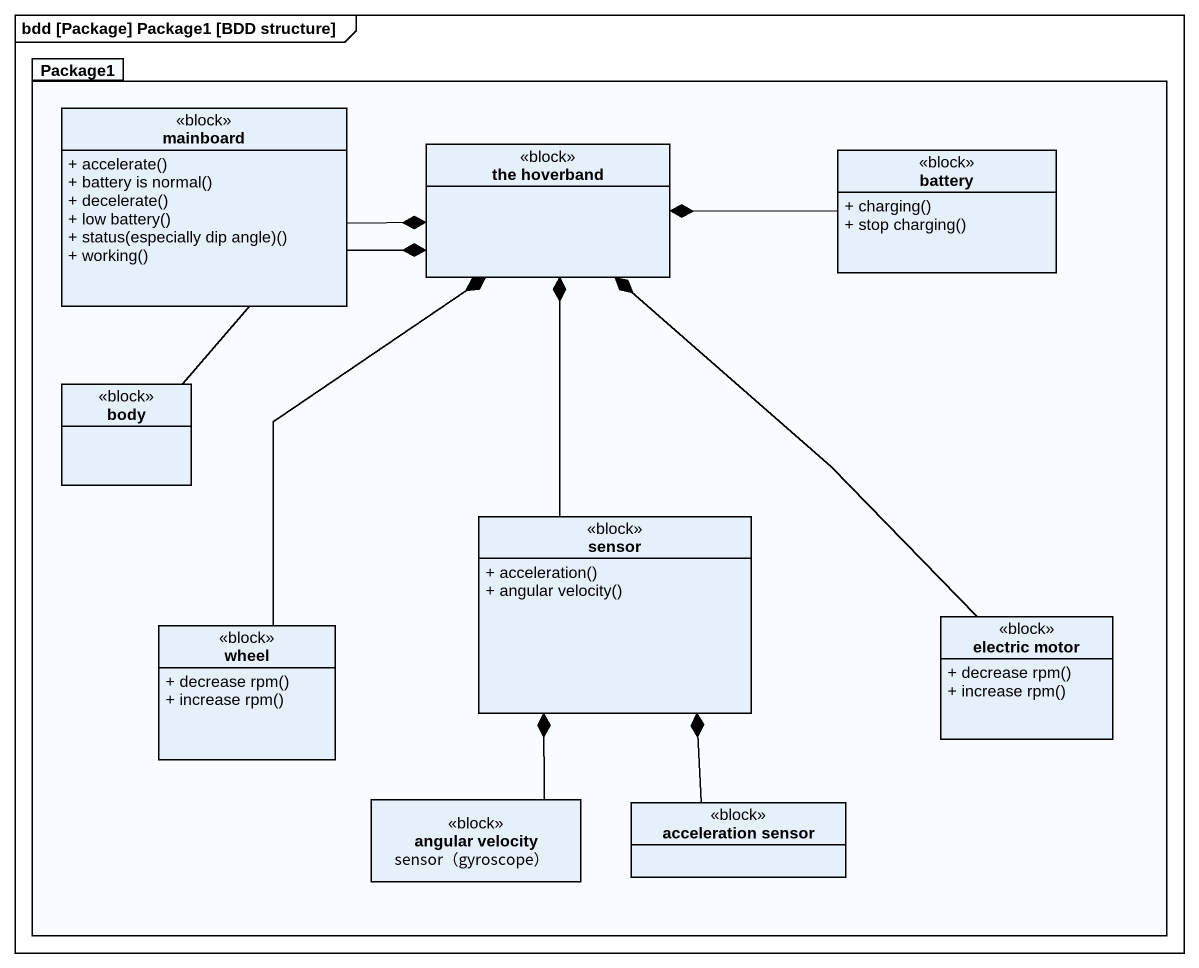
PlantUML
@startuml
mainframe bdd [Package] Package1 [BDD structure]
hide circle
hide empty members
skinparam classAttributeIconSize 0
package Package1 {
  class mainboard <<block>> {
    + accelerate()
    + battery is normal()
    + decelerate()
    + low battery()
    + status(especially dip angle)()
    + working()
  }
  class "the hoverband" as the_hoverband <<block>>
  class battery <<block>> {
    + charging()
    + stop charging()
  }
  class body <<block>>
  class sensor <<block>> {
    + acceleration()
    + angular velocity()
  }
  class wheel <<block>> {
    + decrease rpm()
    + increase rpm()
  }
  class "electric motor" as electric_motor <<block>> {
    + decrease rpm()
    + increase rpm()
  }
  class "angular velocity sensor（gyroscope）" as angular_velocity_sensor <<block>>
  class "acceleration sensor" as acceleration_sensor <<block>>
}
mainboard -right-* the_hoverband
battery -left-* the_hoverband
body -right-* the_hoverband
sensor -up-* the_hoverband
wheel -up-* the_hoverband
electric_motor -up-* the_hoverband
angular_velocity_sensor -up-* sensor
acceleration_sensor -up-* sensor
@enduml
